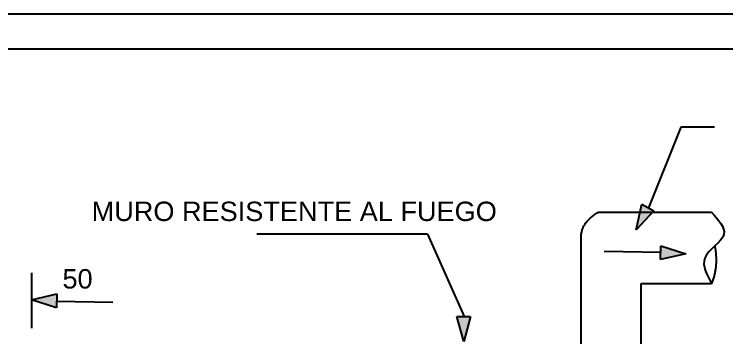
# Paper-space layout 'Plano Corte 1' of a CAD drawing. Header units: millimetres. Extents: x 0 to 420, y 0 to 297.
# Drawn here: x 221.5 to 323, y 250 to 297 of the extents above; entities that cross this region are included whole.
import ezdxf

# ---------------------------------------------------------------- set-up
doc = ezdxf.new("R2010")
doc.units = ezdxf.units.MM
doc.layers.get('0').update_dxf_attribs({"color": 162})
doc.layers.add('MUROS', color=250, linetype='Continuous', lineweight=0)
doc.styles.get("Standard").update_dxf_attribs({"font": 'arial.ttf'})

psp = doc.layouts.new('Plano Corte 1')

# ---------------------------------------------------------------- hatches: boundary and pattern name
at = {"linetype": 'ByBlock', "lineweight": -2, "ltscale": 2}
h = psp.add_hatch(color=256, dxfattribs=at)
h.dxf.hatch_style = 1
h.paths.add_polyline_path([(227.54, 257.13), (223.93, 256.28), (227.46, 255.14)])
at = {"layer": 'MUROS', "linetype": 'ByBlock', "lineweight": -2, "ltscale": 2}
h = psp.add_hatch(color=256, dxfattribs=at)
h.dxf.hatch_style = 1
h.paths.add_polyline_path([(310.91, 269.91), (310.12, 266.28), (312.66, 268.98)])
h = psp.add_hatch(color=256, dxfattribs=at)
h.dxf.hatch_style = 1
h.paths.add_polyline_path([(313.57, 262.01), (317.19, 262.85), (313.65, 263.99)])
h = psp.add_hatch(color=256, dxfattribs=at)
h.dxf.hatch_style = 1
h.paths.add_polyline_path([(284.53, 253.9), (285.53, 250.32), (286.52, 253.9)])

# ---------------------------------------------------------------- linework, layer by layer
for p, q in [((420, 297), (0, 297)), ((415, 292), (20, 292))]:
    psp.add_line(p, q)
at = {"linetype": 'ByBlock', "lineweight": -2, "ltscale": 2}
for p, q in [((223.92, 260.11), (223.92, 252.25)), ((223.93, 256.28), (227.54, 257.13)), ((227.54, 257.13), (227.46, 255.14)), ((227.46, 255.14), (223.93, 256.28)), ((235.53, 255.9), (227.5, 256.06))]:
    psp.add_line(p, q, dxfattribs=at)
at = {"layer": 'MUROS', "linetype": 'ByBlock', "lineweight": -2, "ltscale": 2}
for p, q in [((316.48, 280.92), (311.9, 269.38)), ((321.29, 280.92), (316.48, 280.92)), ((310.12, 266.28), (310.91, 269.91)), ((310.91, 269.91), (312.66, 268.98)), ((304.73, 268.76), (320.88, 268.76)), ((312.66, 268.98), (310.12, 266.28)), ((280.36, 265.66), (256.03, 265.66)), ((280.36, 265.66), (285.59, 253.9)), ((302.28, 250.02), (302.28, 265.55)), ((305.58, 263.24), (313.62, 263.07)), ((313.57, 262.01), (313.65, 263.99)), ((313.65, 263.99), (317.19, 262.85)), ((317.19, 262.85), (313.57, 262.01)), ((310.84, 250.02), (310.84, 258.61)), ((310.84, 258.61), (320.88, 258.61)), ((284.53, 253.9), (286.52, 253.9)), ((285.53, 250.32), (284.53, 253.9)), ((286.52, 253.9), (285.53, 250.32))]:
    psp.add_line(p, q, dxfattribs=at)
for points in [[(302.28, 265.55), (302.5, 267.47), (304.73, 268.76)], [(320.88, 258.61), (321.93, 260.89), (321.36, 263.98)]]:
    psp.add_open_spline(points, degree=2, dxfattribs=at)
psp.add_spline([(320.88, 268.76), (322.62, 265.64), (319.9, 262.23), (320.88, 258.61)], degree=3, dxfattribs=at)

# ---------------------------------------------------------------- texts
at = {"linetype": 'ByBlock', "lineweight": -2, "ltscale": 2, "insert": (228.33, 260.66), "char_height": 2.767, "attachment_point": 1}
psp.add_mtext_dynamic_manual_height_columns('50', width=4.7026, gutter_width=13.83, heights=[0], dxfattribs=at)
at = {"layer": 'MUROS', "linetype": 'ByBlock', "lineweight": -2, "ltscale": 2, "insert": (232.49, 270.28), "char_height": 2.7667, "attachment_point": 1}
psp.add_mtext_dynamic_manual_height_columns('MURO RESISTENTE AL FUEGO', width=62.5957, gutter_width=13.83, heights=[0], dxfattribs=at)

doc.saveas('drawing.dxf')
